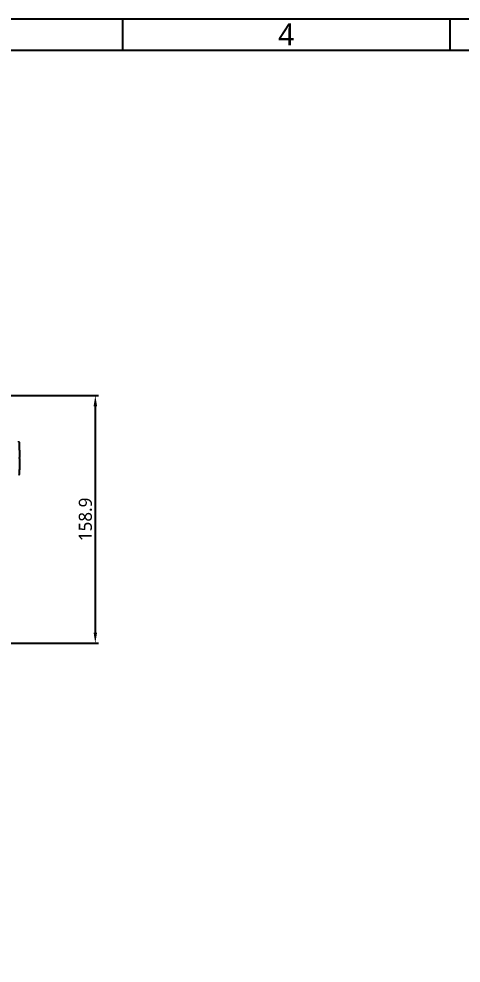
# Model space of a CAD drawing. Header units: millimetres. Extents: x 7426 to 8300, y 123 to 421.
# Drawn here: x 8020.5 to 8091.5, y 269.2 to 420.6 of the extents above; entities that cross this region are included whole.
import ezdxf
from ezdxf.enums import TextEntityAlignment as Align

# ---------------------------------------------------------------- set-up
doc = ezdxf.new("R2010")
doc.units = ezdxf.units.MM
for name, color, linetype in [('20_ALL_FEATURES', 7, 'Continuous'), ('多重引线', 7, 'Continuous'), ('模板', 7, 'Continuous')]:
    doc.layers.add(name, color=color, linetype=linetype)
doc.styles.add('微软雅黑', font='msyh.ttc')
doc.dimstyles.new('尺寸标注_1_4比例', dxfattribs={"dimtxt": 2.1, "dimasz": 1.7, "dimexe": 0.5, "dimexo": 0.4, "dimgap": 0.5, "dimtad": 1, "dimdec": 1, "dimlfac": 4, "dimdsep": 46, "dimtxsty": '微软雅黑', "dimcen": 0.09, "dimadec": 0, "dimazin": 0, "dimtp": 0.01, "dimtm": 0.01, "dimtfac": 1, "dimtdec": 1, "dimtofl": 0, "dimtmove": 0, "dimatfit": 3, "dimfxl": 1, "dimtolj": 1, "dimarcsym": 0})

# ---------------------------------------------------------------- blocks, each defined once
blk = doc.blocks.new('图纸')
at = {"color": 2}
for p, q in [((7039.66, 1549.22), (7039.66, 1525.22)), ((7291.66, 1549.22), (7291.66, 1525.22))]:
    blk.add_line(p, q, dxfattribs=at)
for points in [[(6283.66, 123.62), (6283.66, 1549.22), (8299.66, 1549.22), (8299.66, 123.62)], [(6403.66, 147.62), (6403.66, 1525.22), (8275.66, 1525.22), (8275.66, 147.62)]]:
    blk.add_lwpolyline(points, close=True, dxfattribs=at)
at = {"color": 2, "style": '微软雅黑'}
blk.add_text('4', height=16.8, dxfattribs=at).set_placement((7165.66, 1537.22), align=Align.MIDDLE_CENTER)
blk.add_attdef('整机外形图', text='', height=19.2, dxfattribs=at).set_placement((7893.3, 256.65), align=Align.MIDDLE)
at = {"color": 7, "style": '微软雅黑'}
for tag, height, p in [('编号', 19.2, (8134.84, 252.67)), ('比例', 12, (7939.66, 171.62))]:
    blk.add_attdef(tag, text='', height=height, dxfattribs=at).set_placement(p, align=Align.MIDDLE)
at = {"style": '微软雅黑'}
for tag, p in [('当前页', (8047.3, 207.62)), ('总页数', (8192.77, 207.62))]:
    blk.add_attdef(tag, text='', height=12, dxfattribs=at).set_placement(p, align=Align.MIDDLE)
blk = doc.blocks.new('*D890')
at = {"layer": 'Defpoints', "color": 0}
for p in [(8010.94, 360.19), (8006.63, 320.47), (8032.78, 320.47)]:
    blk.add_point(p, dxfattribs=at)
at = {"layer": '多重引线', "color": 0, "lineweight": -2}
for p, q in [((8011.34, 360.19), (8033.28, 360.19)), ((8032.78, 358.49), (8032.78, 322.17)), ((8007.03, 320.47), (8033.28, 320.47))]:
    blk.add_line(p, q, dxfattribs=at)
at = {"layer": '多重引线', "color": 0}
for points in [[(8033.06, 358.49), (8032.5, 358.49), (8032.78, 360.19)], [(8032.5, 322.17), (8033.06, 322.17), (8032.78, 320.47)]]:
    blk.add_solid(points, dxfattribs=at)
at = {"layer": '多重引线', "color": 0, "insert": (8031.19, 340.33), "char_height": 2.1, "attachment_point": 5, "rotation": 90, "style": '微软雅黑'}
blk.add_mtext('\\A1;158.9', dxfattribs=at)

msp = doc.modelspace()

# ---------------------------------------------------------------- linework, layer by layer
at = {"layer": '20_ALL_FEATURES', "color": 7, "linetype": 'Continuous'}
for p, q in [((8020.535, 352.701), (8020.517, 352.856)), ((8020.618, 350.105), (8020.617, 350.276))]:
    msp.add_line(p, q, dxfattribs=at)
for points, knots in [([(8020.535, 352.701), (8020.535, 352.7), (8020.536, 352.698), (8020.536, 352.694), (8020.536, 352.687), (8020.537, 352.677), (8020.537, 352.664), (8020.539, 352.641), (8020.541, 352.606), (8020.543, 352.556), (8020.546, 352.496), (8020.55, 352.425), (8020.553, 352.346), (8020.557, 352.259), (8020.563, 352.127), (8020.57, 351.949), (8020.579, 351.724), (8020.587, 351.489), (8020.594, 351.255), (8020.6, 351.029), (8020.605, 350.851), (8020.608, 350.72), (8020.61, 350.632), (8020.612, 350.553), (8020.613, 350.482), (8020.615, 350.422), (8020.616, 350.371), (8020.616, 350.336), (8020.617, 350.313), (8020.617, 350.3), (8020.617, 350.29), (8020.617, 350.283), (8020.617, 350.28), (8020.618, 350.278), (8020.617, 350.276), (8020.617, 350.276)], [0, 0, 0, 0, 0.0005932, 0.0023711, 0.0053301, 0.0094643, 0.0147653, 0.0212223, 0.0375484, 0.0583055, 0.0833147, 0.112355, 0.1451644, 0.1814397, 0.2208395, 0.3074708, 0.401685, 0.4997618, 0.5978169, 0.6919878, 0.778605, 0.8180242, 0.8543396, 0.8872081, 0.9163233, 0.9414168, 0.9622597, 0.9786639, 0.9851543, 0.9904837, 0.9946405, 0.9976159, 0.9986585, 0.9994036, 1, 1, 1, 1]), ([(8020.618, 350.105), (8020.618, 349.78), (8020.614, 349.199), (8020.596, 348.424), (8020.567, 347.832), (8020.536, 347.496), (8020.517, 347.354)], [0, 0, 0, 0, 0.3546863, 0.6327454, 0.8444073, 1, 1, 1, 1])]:
    msp.add_open_spline(points, degree=3, knots=knots, dxfattribs=at)

# ---------------------------------------------------------------- block references
at = {"layer": '模板', "xscale": 0.208333, "yscale": 0.208333, "zscale": 0.208333}
msp.add_blockref('图纸', (6570.564, 97.868), dxfattribs=at)

# ---------------------------------------------------------------- dimensions: what is measured, and where the dimension line sits
at = {"layer": '多重引线', "color": 3}
dim = msp.add_linear_dim(base=(8032.781, 320.4735), p1=(8010.9443, 360.1863), p2=(8006.63, 320.4735), angle=90, dimstyle='尺寸标注_1_4比例', dxfattribs=at)
dim.commit()
dim.dimension.update_dxf_attribs({"geometry": '*D890', "text_midpoint": (8031.1896, 340.3299)})

doc.saveas('drawing.dxf')
